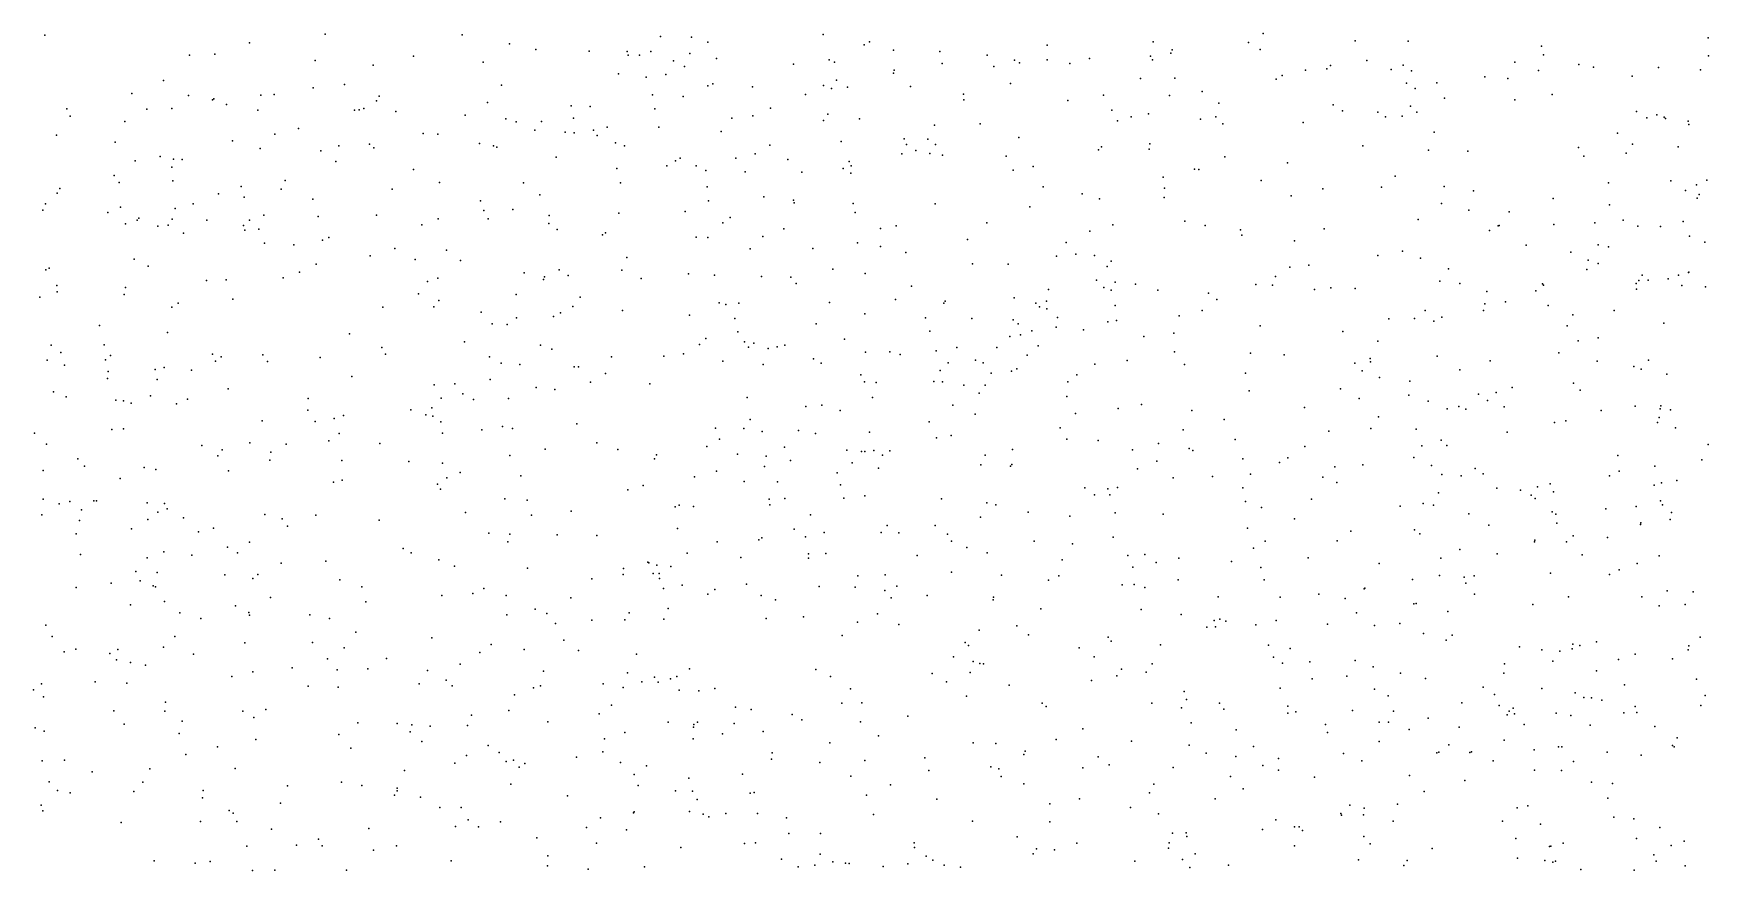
# Model space of a CAD drawing. Extents: x 2 to 99999, y 0 to 49999.
# Drawn here: x 37509 to 49990, y 0 to 6239 of the extents above; entities that cross this region are included whole.
import ezdxf

# ---------------------------------------------------------------- set-up
doc = ezdxf.new("R2010")
doc.units = 0
doc.header["$MEASUREMENT"] = 0
doc.layers.add('points', color=50, linetype='Continuous')

msp = doc.modelspace()

# ---------------------------------------------------------------- linework, layer by layer
at = {"layer": 'points', "color": 3}
for p in [(37595, 6228, 87), (39120, 6169, 47), (39683, 6235, 5), (40703, 6229, 80), (41056, 6163, 96), (41253, 6120, 39), (42181, 6216, 98), (42411, 6211, 66), (42533, 6175, 21), (43394, 6232, 19), (43698, 6155, 84), (43739, 6177, 81), (45061, 6152, 71), (45852, 6178, 83), (45994, 6117, 73), (46562, 6172, 63), (46650, 6121, 94), (46672, 6239, 84), (47358, 6185, 72), (47753, 6183, 71), (48745, 6146, 95), (49988, 6208, 71), (38671, 6077, 98), (38861, 6084, 19), (39609, 6039, 16), (40040, 6002, 66), (40341, 6071, 55), (40859, 6025, 66), (41650, 6108, 94), (41934, 6104, 64), (41941, 6078, 74), (42025, 6078, 54), (42109, 6104, 19), (42278, 6035, 79), (42359, 5993, 56), (42400, 6090, 50), (42598, 6053, 23), (43172, 6010, 89), (43437, 6042, 33), (43478, 6025, 24), (43918, 6115, 92), (44262, 6106, 6), (44280, 6016, 76), (44614, 6078, 33), (44666, 5993, 80), (44820, 6040, 21), (44857, 6021, 26), (45061, 6043, 92), (45232, 6015, 28), (45378, 6053, 30), (45832, 6071, 62), (45847, 6043, 99), (45983, 6092, 73), (47173, 6001, 19), (47445, 6038, 74), (47715, 6002, 0), (48546, 6025, 73), (48760, 6080, 99), (49023, 6007, 17), (49990, 6073, 34), (38478, 5890, 22), (41869, 5939, 63), (42074, 5914, 41), (42221, 5934, 38), (43492, 5892, 71), (43916, 5943, 67), (43922, 5966, 98), (44790, 5866, 6), (45758, 5903, 63), (46013, 5907, 30), (46769, 5898, 47), (46812, 5926, 61), (46986, 5967, 14), (47147, 5976, 57), (47625, 5972, 74), (47740, 5870, 88), (47777, 5960, 38), (47966, 5872, 22), (48324, 5917, 28), (48494, 5903, 97), (48722, 5964, 64), (49134, 5988, 84), (49420, 5922, 14), (49617, 5987, 86), (49931, 5969, 77), (38241, 5793, 60), (38664, 5778, 47), (38843, 5745, 97), (38854, 5752, 92), (39203, 5780, 11), (39303, 5784, 54), (39594, 5835, 87), (39826, 5858, 85), (40086, 5772, 62), (40997, 5854, 15), (42121, 5781, 100), (42349, 5769, 27), (42534, 5849, 38), (42570, 5865, 56), (42867, 5842, 13), (43262, 5784, 1), (43395, 5851, 68), (43455, 5829, 95), (43574, 5840, 53), (44043, 5844, 28), (44439, 5788, 28), (44441, 5745, 66), (45215, 5741, 83), (45481, 5780, 24), (45974, 5776, 51), (46217, 5808, 23), (47803, 5829, 14), (48023, 5758, 90), (48023, 5757, 7), (48546, 5744, 50), (48824, 5785, 7), (37758, 5678, 48), (37782, 5622, 30), (38354, 5675, 71), (38540, 5679, 70), (38948, 5711, 19), (39182, 5669, 77), (39901, 5667, 91), (39937, 5671, 18), (39971, 5681, 79), (40064, 5738, 7), (40208, 5657, 89), (40727, 5630, 79), (40893, 5724, 85), (41516, 5699, 93), (41657, 5694, 52), (42138, 5678, 38), (42868, 5626, 54), (43000, 5682, 66), (43428, 5638, 62), (45543, 5667, 92), (45689, 5619, 45), (45816, 5640, 10), (46319, 5618, 34), (46342, 5720, 67), (47194, 5708, 90), (47263, 5663, 34), (47527, 5652, 64), (47582, 5617, 81), (47706, 5623, 70), (47770, 5698, 26), (47817, 5653, 84), (49452, 5659, 13), (49605, 5632, 70), (49659, 5616, 67), (38189, 5583, 51), (39483, 5532, 66), (40413, 5494, 25), (41030, 5603, 54), (41105, 5582, 31), (41244, 5518, 48), (41294, 5584, 66), (41470, 5504, 37), (41532, 5608, 42), (41538, 5499, 80), (41681, 5518, 16), (41784, 5540, 16), (42168, 5540, 11), (42634, 5509, 96), (42712, 5608, 61), (43395, 5591, 83), (43665, 5603, 96), (44223, 5555, 21), (44564, 5565, 78), (45587, 5589, 42), (46204, 5601, 1), (46370, 5566, 76), (46970, 5577, 53), (47946, 5505, 72), (49312, 5497, 51), (49531, 5611, 16), (49669, 5605, 86), (49838, 5585, 53), (49842, 5560, 59), (37680, 5482, 63), (38118, 5429, 12), (38992, 5440, 49), (39198, 5382, 5), (39307, 5489, 69), (39785, 5403, 76), (40014, 5414, 75), (40046, 5386, 11), (40523, 5490, 94), (40832, 5420, 9), (40938, 5402, 44), (40961, 5391, 22), (41709, 5478, 77), (41847, 5424, 68), (41913, 5402, 92), (42995, 5406, 76), (43527, 5434, 2), (43997, 5455, 71), (44015, 5413, 19), (44084, 5367, 12), (44173, 5451, 59), (44230, 5413, 32), (44850, 5465, 90), (45444, 5373, 89), (45468, 5395, 78), (45821, 5376, 23), (45827, 5417, 6), (47414, 5403, 66), (47904, 5369, 42), (49020, 5390, 18), (49423, 5414, 26), (49764, 5395, 75), (38266, 5291, 50), (38453, 5323, 47), (38541, 5242, 10), (38552, 5302, 8), (38618, 5299, 82), (39651, 5365, 49), (39762, 5286, 28), (41404, 5317, 57), (42228, 5252, 56), (42293, 5291, 96), (42327, 5311, 36), (42447, 5252, 63), (42742, 5309, 32), (42886, 5343, 54), (43131, 5301, 36), (43588, 5285, 90), (43602, 5253, 88), (43980, 5342, 20), (44187, 5346, 0), (44282, 5333, 52), (44756, 5326, 10), (44959, 5247, 46), (46386, 5319, 73), (46854, 5276, 64), (48197, 5361, 1), (49062, 5326, 17), (49377, 5348, 96), (38111, 5182, 32), (38148, 5129, 30), (38547, 5141, 7), (39385, 5143, 99), (40342, 5225, 73), (40535, 5129, 37), (41160, 5126, 85), (41855, 5234, 50), (41884, 5127, 49), (42519, 5219, 4), (42813, 5208, 45), (43233, 5206, 23), (43542, 5234, 53), (43599, 5197, 56), (44809, 5221, 76), (45926, 5169, 77), (46160, 5228, 91), (46191, 5226, 77), (46657, 5144, 32), (47656, 5175, 40), (49245, 5125, 27), (49709, 5141, 37), (49977, 5147, 89), (37686, 5049, 15), (37705, 5085, 28), (38889, 5044, 67), (39058, 5098, 74), (39079, 5019, 10), (39356, 5080, 32), (39591, 5004, 26), (40183, 5079, 10), (40841, 4992, 1), (41282, 5037, 91), (42528, 5097, 16), (42950, 5021, 46), (43171, 4996, 35), (45032, 5097, 55), (45322, 5044, 33), (45452, 5008, 68), (45934, 5016, 58), (45937, 5087, 59), (46879, 5029, 61), (47116, 5081, 83), (47553, 5095, 83), (48021, 5100, 38), (48238, 5066, 42), (48832, 5009, 47), (49818, 5069, 52), (49899, 5110, 9), (49906, 5012, 61), (49920, 5040, 72), (37579, 4923, 77), (37598, 4970, 42), (38064, 4905, 1), (38157, 4944, 86), (38564, 4935, 81), (38698, 4970, 25), (39225, 4886, 46), (39630, 4875, 80), (40064, 4886, 100), (40864, 4919, 32), (41081, 4927, 5), (41351, 4883, 37), (41870, 4901, 91), (42365, 4912, 55), (42540, 4991, 4), (42700, 4868, 16), (43177, 4978, 72), (43617, 4972, 76), (43632, 4904, 59), (44227, 4970, 90), (44933, 4948, 55), (48000, 4971, 90), (48205, 4922, 71), (48504, 4911, 93), (49252, 4963, 73), (38195, 4821, 53), (38282, 4848, 95), (38295, 4862, 43), (38437, 4802, 37), (38513, 4811, 79), (38542, 4855, 14), (38627, 4752, 67), (38801, 4849, 81), (39075, 4807, 82), (39083, 4774, 69), (39119, 4849, 15), (39188, 4781, 86), (40404, 4814, 26), (40524, 4857, 92), (40898, 4858, 65), (41348, 4823, 8), (41410, 4779, 7), (41772, 4754, 48), (42646, 4829, 73), (43101, 4783, 14), (43821, 4785, 11), (43936, 4806, 55), (44613, 4829, 67), (45379, 4767, 47), (45552, 4814, 11), (46087, 4840, 10), (46240, 4807, 44), (46502, 4777, 14), (47126, 4784, 59), (47827, 4854, 47), (48358, 4771, 47), (48422, 4806, 95), (48429, 4808, 46), (48837, 4815, 52), (49142, 4827, 69), (49355, 4848, 8), (49462, 4803, 31), (49631, 4800, 64), (49802, 4839, 97), (39231, 4676, 30), (39450, 4664, 5), (39664, 4698, 6), (39711, 4718, 54), (40201, 4637, 41), (40586, 4625, 67), (41748, 4738, 18), (42448, 4720, 66), (42533, 4719, 56), (42849, 4634, 30), (42944, 4725, 72), (43317, 4637, 57), (43648, 4679, 72), (43821, 4652, 7), (44469, 4704, 39), (45204, 4682, 29), (46512, 4737, 37), (46906, 4694, 74), (48632, 4661, 86), (49167, 4664, 68), (49245, 4648, 66), (49848, 4728, 67), (49963, 4684, 14), (38259, 4557, 6), (38365, 4504, 84), (39616, 4519, 71), (40017, 4582, 89), (40353, 4554, 9), (40692, 4546, 86), (41931, 4570, 66), (44010, 4607, 69), (44507, 4522, 8), (44771, 4521, 18), (45132, 4579, 91), (45276, 4595, 18), (45415, 4584, 6), (45509, 4502, 10), (45539, 4543, 30), (46871, 4498, 73), (47011, 4512, 60), (47527, 4585, 25), (47709, 4616, 88), (47844, 4564, 55), (48965, 4609, 58), (49093, 4550, 72), (49168, 4525, 1), (37602, 4478, 12), (37627, 4491, 93), (38799, 4397, 14), (38946, 4403, 7), (39370, 4419, 75), (39492, 4460, 13), (40446, 4390, 60), (40522, 4416, 73), (41165, 4455, 28), (41309, 4405, 10), (41317, 4426, 97), (41425, 4478, 17), (41494, 4436, 32), (41892, 4475, 12), (42037, 4414, 99), (42391, 4447, 74), (42583, 4437, 98), (42933, 4428, 65), (43153, 4423, 87), (43193, 4377, 99), (43466, 4482, 10), (43706, 4451, 12), (45430, 4400, 28), (45568, 4386, 68), (45720, 4371, 73), (46763, 4427, 87), (47988, 4394, 64), (48052, 4484, 39), (48136, 4376, 34), (48754, 4373, 58), (49084, 4481, 55), (49451, 4376, 9), (49470, 4397, 77), (49496, 4438, 3), (49541, 4401, 15), (49688, 4411, 28), (49765, 4438, 2), (49841, 4458, 61), (49843, 4460, 71), (37556, 4273, 22), (37684, 4362, 63), (37686, 4314, 63), (38185, 4294, 29), (38196, 4345, 24), (38995, 4259, 37), (40377, 4299, 23), (40530, 4250, 56), (41106, 4294, 84), (41583, 4274, 15), (43932, 4256, 94), (44051, 4356, 37), (44302, 4244, 66), (44817, 4270, 3), (45057, 4245, 35), (45073, 4332, 99), (45484, 4347, 16), (45538, 4325, 18), (45887, 4326, 99), (46265, 4303, 21), (46327, 4256, 95), (46616, 4368, 37), (46740, 4364, 28), (47054, 4330, 47), (47176, 4344, 59), (47358, 4339, 31), (48339, 4317, 19), (48703, 4322, 99), (48761, 4364, 45), (49453, 4333, 96), (49792, 4361, 95), (49967, 4350, 43), (38540, 4200, 50), (38587, 4229, 83), (40113, 4199, 56), (40492, 4203, 85), (40845, 4163, 37), (41107, 4120, 2), (41385, 4131, 75), (41437, 4156, 4), (41528, 4205, 26), (41899, 4175, 76), (42396, 4140, 72), (42618, 4231, 67), (42668, 4219, 22), (42765, 4230, 79), (43440, 4233, 46), (43704, 4149, 63), (44156, 4121, 57), (44293, 4228, 11), (44978, 4230, 38), (45005, 4201, 14), (45060, 4186, 85), (45140, 4123, 35), (45569, 4213, 8), (46046, 4134, 60), (46218, 4175, 100), (47878, 4175, 92), (48003, 4124, 0), (48312, 4174, 3), (48323, 4224, 9), (48476, 4239, 41), (48795, 4211, 8), (48980, 4143, 96), (49286, 4174, 94), (38001, 4063, 59), (38509, 4010, 9), (39863, 4001, 88), (40926, 4075, 71), (41038, 4069, 47), (42734, 4116, 68), (42758, 4015, 64), (43341, 4075, 77), (44187, 4020, 98), (44500, 4114, 20), (44810, 4105, 71), (44846, 4074, 9), (44949, 4023, 66), (45128, 4051, 62), (45334, 4031, 15), (45515, 4091, 20), (45578, 4100, 66), (46006, 4005, 68), (46648, 4060, 88), (47265, 4017, 94), (47609, 4113, 83), (47799, 4116, 22), (47942, 4096, 54), (48937, 4061, 19), (49656, 4079, 23), (37640, 3916, 70), (38035, 3919, 2), (40104, 3898, 10), (40720, 3941, 92), (41288, 3917, 20), (41372, 3887, 75), (42471, 3922, 44), (42519, 3965, 29), (42806, 3942, 58), (42837, 3900, 49), (42877, 3931, 26), (42984, 3892, 5), (43051, 3904, 19), (43108, 3915, 61), (43551, 3960, 72), (44236, 3874, 49), (44389, 3898, 4), (44688, 3898, 9), (44783, 3981, 88), (44864, 3992, 26), (44996, 3911, 66), (45783, 3980, 45), (47527, 3947, 26), (49019, 3948, 19), (49168, 3972, 82), (37611, 3804, 9), (37714, 3862, 36), (37741, 3766, 24), (38045, 3806, 39), (38084, 3839, 8), (38482, 3749, 70), (38844, 3848, 53), (38865, 3796, 78), (38908, 3828, 1), (39219, 3844, 81), (39252, 3795, 98), (39646, 3823, 80), (40133, 3848, 60), (40907, 3830, 41), (40995, 3782, 18), (41132, 3772, 86), (41539, 3754, 61), (41570, 3755, 97), (41817, 3829, 49), (42205, 3833, 91), (42352, 3851, 79), (42645, 3798, 25), (42945, 3771, 82), (43322, 3814, 64), (43379, 3781, 35), (43708, 3865, 21), (43891, 3867, 75), (43966, 3846, 44), (44324, 3785, 27), (44527, 3804, 29), (44585, 3784, 33), (44912, 3841, 10), (45417, 3775, 1), (45658, 3803, 72), (46011, 3867, 96), (46086, 3772, 67), (46576, 3856, 74), (46827, 3844, 88), (47355, 3781, 95), (47469, 3816, 98), (47471, 3791, 47), (47969, 3835, 79), (48363, 3799, 4), (48874, 3860, 67), (49161, 3797, 100), (49433, 3758, 69), (49542, 3805, 68), (38060, 3667, 76), (38066, 3719, 37), (38417, 3735, 20), (38432, 3660, 28), (38686, 3730, 46), (39882, 3683, 85), (40496, 3620, 48), (40649, 3628, 15), (40913, 3660, 58), (41660, 3641, 76), (41771, 3706, 34), (42101, 3627, 28), (43675, 3696, 8), (43702, 3643, 25), (43789, 3638, 14), (44218, 3645, 4), (44264, 3727, 87), (44282, 3644, 75), (44644, 3708, 71), (44796, 3723, 51), (44837, 3740, 19), (45217, 3643, 32), (45284, 3696, 22), (46540, 3707, 50), (47409, 3726, 28), (47539, 3676, 96), (47764, 3647, 60), (48137, 3732, 51), (48983, 3632, 81), (49488, 3737, 20), (49678, 3699, 89), (37659, 3568, 37), (37754, 3532, 45), (38124, 3506, 67), (38180, 3501, 13), (38382, 3539, 90), (38656, 3513, 30), (38959, 3591, 97), (39556, 3519, 58), (40548, 3520, 58), (40709, 3554, 61), (40788, 3512, 87), (41049, 3519, 19), (41254, 3601, 37), (41394, 3586, 7), (42827, 3527, 27), (43761, 3526, 69), (44441, 3617, 35), (44556, 3559, 98), (44600, 3618, 84), (45208, 3533, 58), (46568, 3576, 60), (47247, 3591, 99), (47388, 3519, 59), (47757, 3544, 84), (47902, 3499, 28), (48277, 3551, 34), (48343, 3504, 86), (48407, 3564, 37), (48527, 3601, 96), (49034, 3580, 50), (38236, 3483, 90), (38574, 3480, 55), (39553, 3431, 31), (39820, 3391, 96), (40322, 3435, 61), (40432, 3398, 83), (40478, 3449, 60), (40486, 3388, 9), (43265, 3459, 52), (43382, 3470, 82), (43521, 3429, 57), (44360, 3469, 60), (44525, 3401, 75), (45273, 3408, 36), (45591, 3445, 55), (45764, 3475, 89), (46140, 3428, 39), (46979, 3451, 44), (47532, 3382, 4), (48043, 3441, 29), (48130, 3458, 20), (48181, 3438, 27), (48467, 3457, 22), (49191, 3428, 72), (49443, 3461, 12), (49622, 3376, 99), (49629, 3441, 15), (49635, 3465, 67), (49707, 3433, 58), (37517, 3259, 21), (38093, 3287, 6), (38180, 3293, 40), (39213, 3353, 84), (39607, 3346, 52), (39750, 3369, 42), (39786, 3258, 14), (40544, 3344, 85), (40557, 3260, 26), (40851, 3284, 30), (41004, 3309, 62), (41079, 3295, 12), (41559, 3329, 74), (42592, 3298, 18), (42803, 3294, 87), (42850, 3363, 7), (42938, 3272, 15), (43210, 3280, 92), (43337, 3258, 4), (43738, 3268, 60), (44183, 3344, 56), (45159, 3299, 26), (46076, 3286, 37), (46380, 3363, 91), (47161, 3275, 23), (47474, 3294, 65), (47811, 3290, 61), (48490, 3267, 6), (48841, 3339, 25), (48926, 3352, 6), (49610, 3339, 19), (49745, 3301, 20), (37607, 3179, 71), (38763, 3169, 85), (38915, 3137, 15), (39122, 3187, 37), (39392, 3179, 53), (39709, 3203, 69), (40091, 3182, 20), (41321, 3141, 16), (41706, 3189, 0), (41864, 3138, 63), (42526, 3160, 74), (42622, 3215, 97), (43105, 3157, 86), (43570, 3133, 3), (43679, 3124, 51), (43704, 3123, 14), (43771, 3132, 72), (43891, 3129, 52), (44238, 3225, 39), (44346, 3244, 77), (44805, 3138, 2), (45208, 3215, 28), (45441, 3206, 44), (45697, 3137, 93), (45891, 3182, 14), (46121, 3147, 29), (46147, 3131, 50), (46464, 3214, 92), (46982, 3161, 40), (47853, 3165, 77), (47999, 3209, 80), (48041, 3168, 77), (49988, 3176, 97), (37840, 3069, 22), (37889, 3014, 76), (38334, 3005, 42), (38883, 3091, 1), (39270, 3058, 36), (39277, 3119, 44), (39806, 3057, 91), (40305, 3050, 48), (40557, 3037, 52), (41059, 3093, 81), (42136, 3069, 93), (42151, 3098, 19), (42756, 3103, 95), (42955, 3012, 79), (42968, 3088, 91), (43149, 3056, 49), (43608, 3038, 36), (43806, 2999, 14), (43835, 3097, 99), (44569, 3025, 44), (44600, 3096, 50), (44788, 3015, 44), (44800, 3026, 22), (45879, 3051, 16), (46519, 3068, 81), (46794, 3041, 11), (46855, 3077, 46), (47205, 3009, 82), (47413, 3023, 46), (47793, 3078, 0), (47927, 3020, 68), (48251, 2996, 80), (49313, 3094, 11), (49589, 3014, 90), (49939, 3061, 77), (37582, 2981, 97), (38156, 2922, 32), (38421, 2989, 97), (38963, 2979, 85), (39744, 2895, 92), (39809, 2911, 12), (40520, 2879, 54), (40590, 2928, 69), (40689, 2966, 79), (41140, 2942, 43), (42434, 2934, 40), (42598, 2976, 3), (42805, 2899, 42), (43054, 2897, 34), (43497, 2965, 75), (43523, 2875, 7), (45735, 2994, 35), (46001, 2927, 5), (46294, 2937, 12), (46576, 2955, 36), (47115, 2931, 78), (47221, 2892, 60), (48003, 2953, 3), (48148, 2942, 74), (48310, 2958, 23), (48811, 2883, 16), (49251, 2942, 50), (49325, 2978, 28), (49585, 2872, 42), (49640, 2890, 7), (49754, 2907, 45), (37582, 2768, 62), (37779, 2752, 43), (37960, 2755, 92), (37979, 2756, 43), (40541, 2844, 7), (41021, 2771, 91), (41188, 2760, 77), (41939, 2837, 97), (42051, 2870, 52), (42990, 2769, 53), (43108, 2772, 83), (43546, 2775, 64), (43704, 2793, 20), (44276, 2770, 67), (45342, 2853, 52), (45414, 2800, 13), (45514, 2845, 17), (45530, 2800, 85), (45587, 2856, 50), (46520, 2852, 20), (46541, 2751, 27), (47032, 2769, 32), (47978, 2816, 21), (48412, 2850, 84), (48589, 2835, 37), (48668, 2799, 10), (48697, 2774, 23), (48716, 2861, 84), (48835, 2822, 39), (49632, 2757, 2), (37571, 2651, 27), (37701, 2733, 19), (37868, 2688, 11), (38356, 2741, 69), (38436, 2672, 12), (38485, 2736, 75), (38506, 2696, 19), (38628, 2628, 37), (39233, 2653, 5), (39363, 2622, 61), (39613, 2650, 62), (40728, 2668, 51), (41220, 2650, 52), (41516, 2679, 99), (42291, 2712, 2), (42320, 2723, 52), (42427, 2714, 80), (42996, 2727, 79), (43299, 2652, 22), (44566, 2633, 72), (44612, 2741, 7), (44680, 2726, 36), (44921, 2671, 70), (45232, 2641, 76), (45569, 2666, 49), (45926, 2656, 56), (46660, 2706, 28), (46905, 2621, 33), (47692, 2717, 9), (47863, 2736, 16), (47941, 2723, 46), (48203, 2659, 45), (48825, 2673, 62), (48852, 2656, 41), (49225, 2695, 58), (49451, 2714, 62), (49646, 2726, 40), (49715, 2668, 44), (37828, 2509, 25), (37853, 2608, 38), (38239, 2548, 98), (38362, 2617, 24), (38740, 2525, 71), (38851, 2552, 24), (39401, 2567, 29), (40086, 2612, 50), (40903, 2515, 69), (41058, 2507, 32), (41412, 2502, 90), (41706, 2498, 26), (42308, 2550, 17), (43177, 2544, 58), (43400, 2521, 80), (43825, 2521, 84), (43869, 2572, 79), (43958, 2517, 33), (44227, 2571, 40), (44319, 2508, 16), (46554, 2551, 51), (47325, 2530, 89), (47800, 2539, 89), (47840, 2511, 79), (48354, 2575, 36), (48860, 2590, 97), (49482, 2580, 34), (49485, 2591, 59), (49705, 2617, 54), (38480, 2376, 51), (38955, 2411, 92), (39118, 2448, 22), (40263, 2401, 23), (41044, 2451, 79), (42604, 2449, 76), (42913, 2464, 40), (42937, 2481, 43), (43262, 2488, 58), (44349, 2456, 66), (44464, 2407, 19), (44966, 2454, 46), (45252, 2435, 59), (45553, 2484, 20), (46599, 2403, 12), (46687, 2454, 28), (47223, 2457, 13), (48136, 2393, 31), (48693, 2451, 98), (48696, 2463, 54), (48931, 2450, 68), (48982, 2494, 7), (49237, 2482, 67), (37859, 2356, 17), (38357, 2332, 95), (38690, 2350, 86), (39030, 2367, 77), (39355, 2290, 44), (39688, 2305, 5), (40323, 2367, 2), (40530, 2316, 42), (40646, 2270, 8), (41190, 2255, 72), (41906, 2252, 85), (42086, 2299, 55), (42093, 2294, 33), (42154, 2276, 94), (42259, 2266, 76), (42379, 2365, 92), (42780, 2333, 43), (43283, 2360, 33), (43284, 2329, 30), (43414, 2364, 100), (44094, 2348, 100), (44615, 2367, 4), (45173, 2315, 19), (45663, 2348, 79), (45700, 2261, 13), (45790, 2355, 0), (45875, 2296, 100), (46042, 2329, 53), (46435, 2304, 81), (46654, 2259, 46), (47006, 2332, 98), (47536, 2288, 77), (47996, 2328, 85), (48414, 2361, 96), (49049, 2353, 8), (49458, 2288, 9), (49623, 2345, 55), (38087, 2141, 95), (38272, 2229, 62), (38304, 2160, 61), (38401, 2123, 56), (38432, 2221, 67), (38935, 2203, 85), (39144, 2178, 81), (39182, 2206, 46), (39793, 2167, 23), (41670, 2175, 5), (41902, 2207, 36), (42127, 2215, 92), (42171, 2215, 60), (42173, 2178, 14), (42343, 2126, 93), (42822, 2135, 54), (43651, 2196, 89), (43856, 2203, 69), (44349, 2225, 39), (44722, 2201, 88), (45071, 2165, 98), (45149, 2198, 83), (45620, 2130, 94), (45711, 2131, 15), (46039, 2167, 38), (46679, 2166, 58), (47785, 2169, 41), (47985, 2200, 87), (48169, 2187, 84), (48181, 2141, 76), (48243, 2196, 97), (48813, 2217, 86), (49252, 2206, 42), (49325, 2242, 49), (37828, 2111, 11), (38419, 2116, 56), (38485, 2005, 6), (39276, 2035, 75), (39957, 2114, 6), (39985, 2002, 96), (40552, 2050, 4), (40782, 2066, 52), (40865, 2103, 15), (41031, 2049, 75), (41512, 2033, 63), (42203, 2102, 22), (42535, 2061, 23), (42585, 2095, 7), (42932, 2051, 95), (43037, 2018, 91), (43364, 2117, 91), (43631, 2113, 50), (43852, 2087, 7), (43900, 2034, 94), (43941, 2119, 19), (44168, 2049, 79), (44659, 2017, 29), (44662, 2038, 93), (45791, 2110, 66), (46337, 2039, 84), (46798, 2038, 60), (47087, 2061, 15), (47282, 2027, 24), (47424, 2101, 44), (47428, 2104, 35), (48246, 2059, 38), (48947, 2039, 77), (49494, 2040, 50), (49681, 2084, 31), (49876, 2078, 54), (38231, 1981, 95), (38600, 1921, 49), (38756, 1879, 44), (39015, 1973, 80), (39113, 1924, 22), (39120, 1904, 7), (39569, 1905, 72), (39715, 1878, 35), (41035, 1906, 52), (41248, 1948, 32), (41334, 1917, 28), (41947, 1922, 83), (42207, 1873, 70), (42239, 1954, 16), (42969, 1878, 57), (43246, 1891, 61), (43799, 1914, 27), (45015, 1950, 72), (45763, 1945, 94), (46060, 1908, 40), (46349, 1875, 42), (47366, 1921, 47), (47793, 1987, 84), (47812, 1991, 14), (48048, 1930, 58), (48680, 1983, 60), (49621, 1972, 87), (49817, 1984, 32), (37602, 1830, 29), (39912, 1778, 64), (41398, 1842, 92), (41670, 1867, 44), (41916, 1868, 66), (43535, 1752, 83), (43648, 1852, 72), (43957, 1834, 56), (44556, 1793, 12), (44837, 1825, 59), (44922, 1756, 77), (46253, 1814, 96), (46306, 1864, 33), (46317, 1816, 91), (46394, 1860, 48), (46618, 1831, 80), (46768, 1863, 79), (47151, 1837, 61), (47500, 1827, 54), (47691, 1842, 96), (47866, 1767, 78), (48080, 1754, 5), (37649, 1745, 19), (37739, 1630, 14), (37824, 1649, 1), (38138, 1648, 52), (38478, 1666, 39), (38563, 1744, 95), (39083, 1697, 81), (39589, 1700, 56), (39824, 1660, 20), (40477, 1735, 40), (40834, 1626, 10), (40919, 1685, 88), (41166, 1648, 12), (41460, 1716, 60), (41569, 1641, 57), (44452, 1700, 11), (44477, 1678, 6), (45300, 1661, 79), (45517, 1740, 58), (45539, 1709, 74), (45906, 1682, 14), (46712, 1679, 47), (46873, 1654, 32), (48035, 1717, 45), (48581, 1667, 62), (48749, 1644, 5), (48881, 1636, 52), (48974, 1652, 63), (48980, 1688, 63), (49031, 1678, 75), (49155, 1705, 87), (49837, 1644, 71), (49842, 1676, 76), (49927, 1739, 63), (38079, 1619, 79), (38128, 1571, 43), (38231, 1550, 29), (38344, 1532, 36), (38702, 1614, 25), (39436, 1512, 4), (39699, 1578, 9), (40001, 1504, 42), (40139, 1581, 32), (40688, 1539, 89), (42003, 1613, 33), (42397, 1504, 3), (43339, 1499, 43), (44364, 1593, 91), (44510, 1557, 72), (44561, 1544, 57), (44588, 1542, 99), (45412, 1592, 81), (45616, 1502, 72), (45844, 1540, 67), (46749, 1591, 14), (46816, 1546, 35), (47020, 1555, 46), (47358, 1566, 51), (47491, 1518, 76), (48469, 1541, 58), (48830, 1561, 1), (49320, 1574, 28), (49443, 1613, 24), (49722, 1578, 12), (37570, 1391, 92), (37969, 1407, 40), (38206, 1397, 41), (38988, 1447, 79), (39144, 1480, 74), (39555, 1375, 57), (39772, 1495, 61), (40382, 1391, 89), (40445, 1492, 42), (40585, 1419, 4), (40630, 1378, 63), (41288, 1378, 66), (41310, 1485, 64), (41754, 1391, 37), (41936, 1473, 14), (42041, 1406, 51), (42137, 1441, 1), (42163, 1404, 86), (42255, 1429, 33), (42303, 1447, 63), (43447, 1447, 76), (44206, 1470, 21), (44312, 1407, 78), (44488, 1477, 77), (44778, 1383, 100), (45392, 1417, 73), (45580, 1451, 42), (45801, 1479, 5), (47037, 1429, 14), (47294, 1448, 66), (47694, 1471, 93), (47881, 1431, 83), (48464, 1472, 31), (49154, 1489, 70), (49363, 1384, 5), (49899, 1426, 93), (37509, 1347, 9), (37585, 1296, 4), (38492, 1255, 8), (39780, 1367, 50), (41094, 1309, 71), (41236, 1362, 22), (41902, 1364, 16), (42321, 1344, 93), (42468, 1340, 39), (42586, 1356, 4), (43596, 1355, 61), (43681, 1251, 26), (44462, 1300, 55), (46082, 1335, 60), (46101, 1276, 21), (46797, 1359, 66), (47500, 1352, 8), (47604, 1303, 75), (48152, 1251, 67), (48311, 1367, 72), (48396, 1312, 25), (48748, 1358, 88), (48995, 1325, 62), (49061, 1289, 61), (49119, 1288, 20), (49194, 1269, 69), (49966, 1305, 29), (38107, 1191, 92), (38488, 1187, 8), (39068, 1188, 28), (39150, 1142, 39), (39241, 1200, 70), (40774, 1157, 65), (41051, 1194, 30), (41725, 1169, 30), (41816, 1233, 38), (42741, 1218, 59), (42856, 1201, 90), (43162, 1162, 57), (43533, 1247, 95), (44023, 1151, 91), (45026, 1247, 67), (45055, 1224, 14), (45843, 1247, 22), (46064, 1212, 62), (46347, 1247, 66), (46379, 1202, 7), (46856, 1225, 90), (46856, 1173, 68), (46916, 1183, 38), (47337, 1194, 27), (47642, 1189, 87), (47901, 1135, 22), (48430, 1231, 13), (48490, 1160, 59), (48505, 1189, 33), (48535, 1210, 11), (48544, 1169, 58), (48855, 1173, 6), (48965, 1155, 56), (49360, 1175, 90), (49443, 1222, 90), (49455, 1177, 58), (49932, 1230, 36), (37521, 1064, 21), (37588, 1039, 16), (38186, 1090, 25), (38595, 1021, 11), (38616, 1114, 84), (39784, 1013, 48), (39926, 1102, 3), (40219, 1095, 86), (40316, 1035, 25), (40328, 1085, 1), (40465, 1076, 11), (40743, 1082, 42), (41342, 1108, 24), (41916, 1030, 61), (42239, 1106, 42), (42427, 1068, 72), (42430, 1088, 90), (42456, 1105, 94), (42643, 1019, 70), (42729, 1096, 52), (42947, 1036, 64), (43233, 1123, 63), (43671, 1109, 52), (43806, 1005, 58), (45329, 1056, 75), (46136, 1102, 76), (46470, 1049, 42), (47136, 1089, 32), (47150, 1029, 2), (47537, 1106, 41), (47605, 1106, 85), (47759, 1052, 97), (48131, 1069, 69), (48616, 1089, 72), (49108, 1083, 72), (49589, 1074, 12), (38880, 922, 80), (39165, 976, 52), (39873, 912, 52), (40404, 963, 25), (40898, 932, 23), (40980, 879, 42), (41751, 885, 47), (41763, 982, 25), (42424, 981, 29), (43012, 878, 94), (43444, 952, 34), (44510, 953, 17), (44680, 947, 81), (44899, 891, 57), (45129, 976, 27), (45690, 964, 40), (46121, 935, 10), (46246, 876, 53), (46599, 924, 14), (47536, 961, 88), (47966, 878, 57), (47980, 882, 15), (48055, 936, 27), (48212, 881, 95), (48224, 884, 85), (48468, 971, 12), (48691, 901, 34), (48873, 922, 5), (48897, 922, 97), (49234, 883, 40), (49722, 932, 63), (49735, 922, 83), (49757, 989, 93), (37573, 819, 36), (37741, 823, 69), (38376, 758, 62), (38644, 866, 35), (39012, 760, 59), (40649, 800, 76), (40736, 857, 70), (41031, 813, 15), (41087, 822, 97), (41128, 770, 88), (41170, 797, 82), (41556, 844, 81), (41882, 806, 50), (42076, 781, 19), (43009, 829, 41), (43368, 805, 82), (43704, 821, 52), (44150, 839, 17), (44642, 772, 79), (44702, 758, 47), (44888, 864, 16), (45327, 765, 87), (45442, 848, 72), (45524, 789, 79), (46000, 767, 43), (46468, 851, 42), (46668, 783, 75), (46787, 834, 65), (47270, 872, 72), (47406, 818, 19), (48386, 818, 59), (48984, 812, 70), (49487, 860, 72), (37627, 661, 49), (37946, 737, 70), (38324, 659, 6), (39403, 632, 31), (39805, 660, 15), (39956, 633, 29), (40274, 746, 7), (41065, 645, 79), (41984, 717, 67), (42014, 634, 15), (42393, 689, 51), (42791, 719, 38), (43600, 704, 37), (43895, 638, 93), (44181, 745, 40), (44719, 702, 92), (44889, 646, 13), (45857, 644, 65), (46427, 702, 66), (46787, 747, 48), (47055, 696, 20), (47761, 708, 6), (48174, 671, 47), (48694, 749, 40), (48894, 746, 79), (49119, 659, 87), (49274, 648, 3), (37688, 597, 61), (37782, 580, 32), (38258, 590, 85), (38768, 541, 34), (38774, 596, 4), (39351, 503, 59), (40199, 561, 71), (40218, 595, 27), (40219, 615, 45), (40392, 547, 74), (41489, 558, 26), (42294, 595, 18), (42419, 591, 47), (42454, 529, 73), (42849, 577, 81), (42878, 583, 29), (43715, 561, 68), (44240, 531, 83), (45304, 535, 9), (45824, 580, 65), (46314, 534, 55), (46522, 608, 55), (47872, 588, 54), (49239, 540, 83), (37566, 487, 68), (37579, 444, 90), (38967, 447, 25), (38996, 427, 16), (40536, 469, 16), (40695, 471, 88), (40749, 377, 53), (41734, 394, 88), (41981, 429, 32), (41985, 437, 90), (42398, 439, 80), (42498, 421, 19), (42541, 401, 99), (42669, 425, 82), (42905, 425, 71), (43120, 394, 92), (43768, 418, 92), (45082, 498, 91), (45684, 471, 39), (45892, 422, 25), (46767, 377, 18), (47249, 424, 45), (47255, 414, 44), (47317, 488, 94), (47420, 415, 20), (47425, 465, 89), (47673, 496, 87), (48565, 468, 96), (48643, 483, 63), (49284, 398, 7), (49433, 386, 52), (38162, 359, 38), (38755, 365, 49), (39024, 365, 9), (39283, 309, 48), (40008, 313, 46), (40654, 328, 38), (40826, 325, 62), (40990, 363, 35), (41629, 321, 71), (41927, 304, 82), (43137, 276, 67), (43374, 275, 25), (44506, 369, 14), (44838, 252, 98), (45082, 363, 43), (45995, 278, 80), (46097, 280, 96), (46102, 255, 66), (46667, 305, 7), (46904, 326, 41), (46940, 326, 42), (46965, 298, 93), (47422, 254, 42), (47641, 369, 76), (48454, 369, 21), (48738, 345, 79), (49627, 322, 53), (39098, 182, 61), (39469, 188, 65), (39634, 235, 46), (39660, 183, 13), (40042, 152, 3), (40213, 184, 66), (41259, 244, 21), (41704, 203, 30), (42333, 173, 6), (42806, 201, 33), (42889, 207, 10), (44072, 206, 2), (44073, 172, 93), (44982, 162, 52), (45118, 154, 34), (45282, 204, 90), (45966, 167, 60), (45971, 207, 26), (46904, 184, 35), (47469, 199, 98), (47930, 164, 25), (48553, 239, 27), (48806, 179, 79), (48814, 181, 87), (48908, 203, 9), (49452, 239, 70), (49712, 187, 57), (49808, 219, 63), (38408, 73, 41), (38715, 54, 68), (38825, 67, 99), (39141, 0, 20), (39308, 4, 7), (39841, 4, 24), (40622, 73, 51), (41340, 34, 66), (41341, 109, 18), (41643, 11, 43), (42061, 28, 20), (43082, 86, 43), (43206, 27, 88), (43330, 40, 68), (43370, 121, 47), (43466, 65, 56), (43559, 56, 4), (43587, 52, 67), (43840, 30, 54), (44024, 50, 39), (44161, 108, 37), (44210, 77, 67), (44294, 40, 90), (44417, 25, 25), (44957, 124, 36), (45715, 69, 36), (46070, 82, 51), (46126, 22, 78), (46164, 124, 6), (46413, 39, 33), (47382, 79, 9), (47719, 37, 36), (47745, 75, 37), (48567, 93, 34), (48771, 74, 47), (48831, 62, 75), (48850, 69, 0), (49039, 7, 31), (49435, 2, 93), (49583, 118, 3), (49600, 70, 12), (49817, 34, 39)]:
    msp.add_point(p, dxfattribs=at)

doc.saveas('drawing.dxf')
